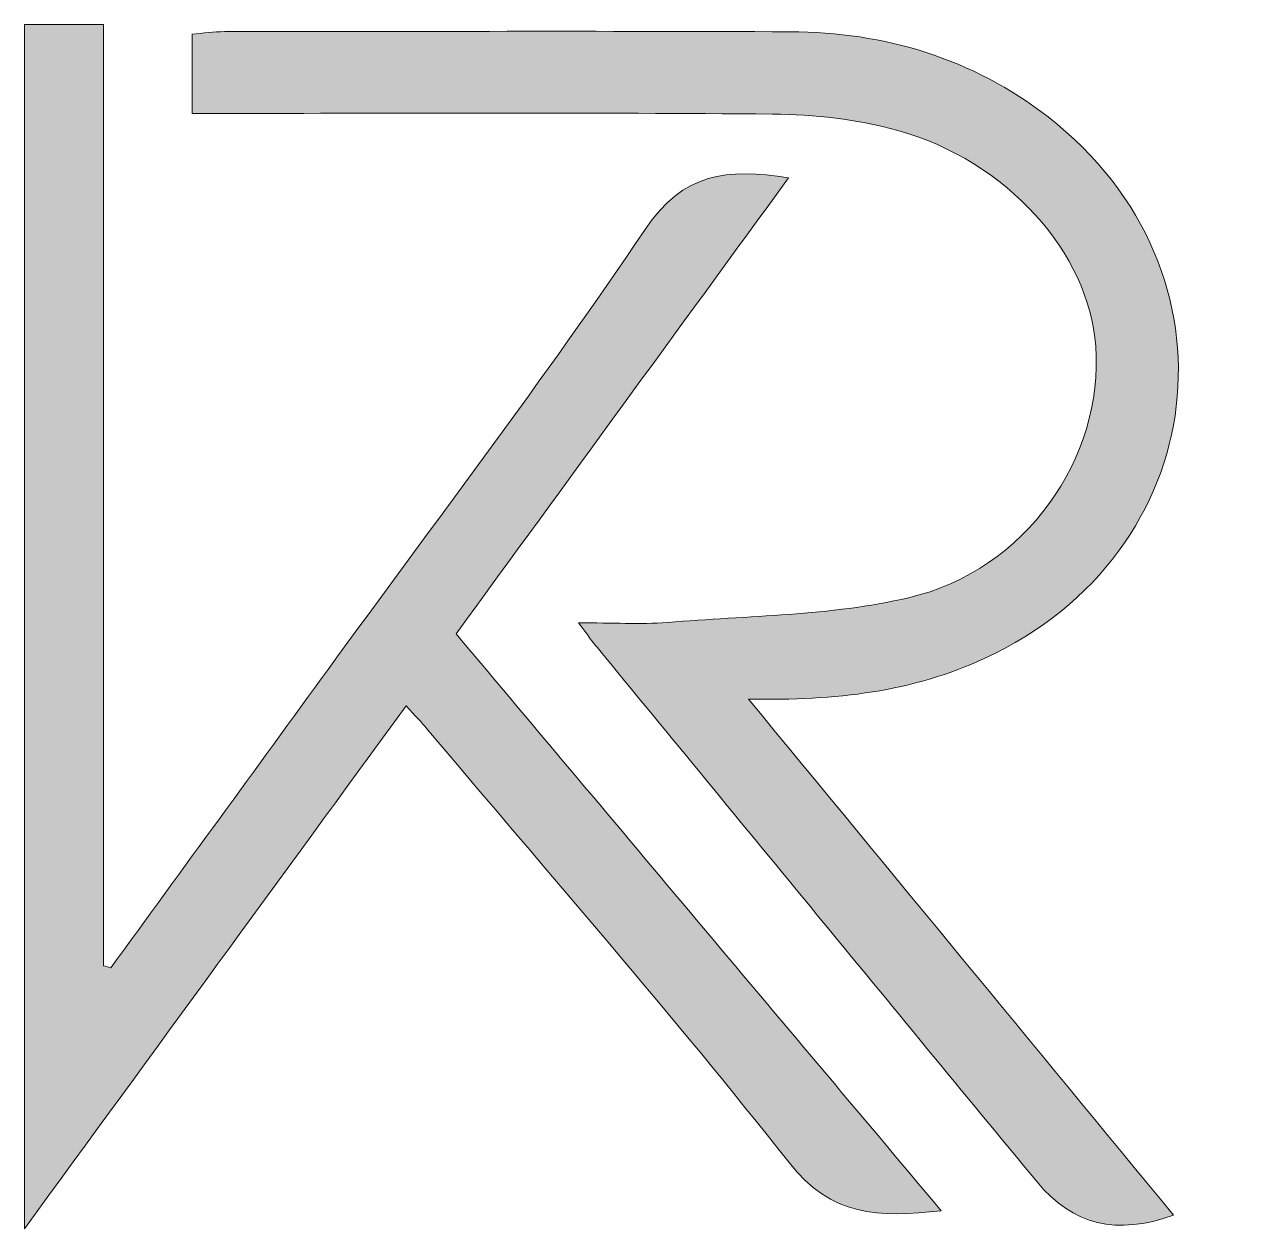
# Model space of a CAD drawing. Header units: millimetres. Extents: x 67.2 to 153.5, y -156.5 to -71.
import ezdxf

# ---------------------------------------------------------------- set-up
doc = ezdxf.new("R2010")
doc.units = ezdxf.units.MM
doc.header["$MEASUREMENT"] = 0
doc.layers.add('Layer 1', color=7, linetype='Continuous')

msp = doc.modelspace()

# ---------------------------------------------------------------- hatches: boundary and pattern name
at = {"layer": 'Layer 1', "true_color": 0x231f20}
h = msp.add_hatch(color=250, dxfattribs=at)
h.dxf.hatch_style = 2
edge = h.paths.add_edge_path()
edge.add_spline(control_points=[(67.19, -156.031), (67.19, -127.241), (67.19, -99.181), (67.19, -70.954), (69.009, -70.954), (70.724, -70.954), (72.778, -70.954), (72.778, -93.171), (72.778, -115.315), (72.778, -137.458), (72.95, -137.502), (73.123, -137.546), (73.296, -137.59), (78.409, -130.571), (83.528, -123.555), (88.635, -116.531), (96.148, -106.199), (103.901, -96.029), (111.031, -85.439), (113.739, -81.418), (116.809, -81.106), (121.178, -81.78), (113.263, -92.638), (105.51, -103.273), (97.683, -114.009), (109.093, -127.575), (120.403, -141.023), (131.956, -154.76), (127.508, -155.255), (124.215, -155.185), (121.202, -151.357), (112.977, -140.905), (104.189, -130.894), (95.621, -120.711), (95.231, -120.247), (94.809, -119.809), (94.157, -119.089), (85.259, -131.278), (76.451, -143.344), (67.19, -156.031)], knot_values=[0, 0, 0, 0, 1, 1, 1, 2, 2, 2, 3, 3, 3, 4, 4, 4, 5, 5, 5, 6, 6, 6, 7, 7, 7, 8, 8, 8, 9, 9, 9, 10, 10, 10, 11, 11, 11, 12, 12, 12, 13, 13, 13, 13], degree=3, periodic=1)
h = msp.add_hatch(color=250, dxfattribs=at)
h.dxf.hatch_style = 2
edge = h.paths.add_edge_path()
edge.add_spline(control_points=[(79.036, -77.238), (79.036, -75.193), (79.036, -73.543), (79.036, -71.637), (79.824, -71.573), (80.576, -71.46), (81.328, -71.46), (94.645, -71.45), (107.961, -71.415), (121.277, -71.471), (127.978, -71.5), (134.153, -73.34), (139.501, -77.491), (153.526, -88.379), (151.144, -108.309), (134.994, -115.752), (129.917, -118.092), (124.568, -118.736), (118.334, -118.61), (128.599, -131.074), (138.472, -143.06), (148.366, -155.072), (144.348, -156.514), (141.247, -155.786), (138.724, -152.727), (128.347, -140.148), (117.997, -127.547), (107.64, -114.952), (107.31, -114.552), (107.011, -114.126), (106.328, -113.221), (108.704, -113.221), (110.678, -113.356), (112.627, -113.196), (118.312, -112.727), (124.128, -112.742), (129.634, -111.459), (137.972, -109.517), (143.435, -101.577), (142.868, -93.676), (142.396, -87.101), (136.62, -80.602), (128.886, -78.439), (126.046, -77.644), (122.995, -77.318), (120.035, -77.29), (107.425, -77.168), (94.814, -77.238), (82.203, -77.238), (81.246, -77.238), (80.289, -77.238), (79.036, -77.238)], knot_values=[0, 0, 0, 0, 1, 1, 1, 2, 2, 2, 3, 3, 3, 4, 4, 4, 5, 5, 5, 6, 6, 6, 7, 7, 7, 8, 8, 8, 9, 9, 9, 10, 10, 10, 11, 11, 11, 12, 12, 12, 13, 13, 13, 14, 14, 14, 15, 15, 15, 16, 16, 16, 17, 17, 17, 17], degree=3, periodic=1)

# ---------------------------------------------------------------- linework, layer by layer
at = {"layer": 'Layer 1', "lineweight": 0}
for points, knots in [([(67.19, -156.031), (67.19, -127.241), (67.19, -99.181), (67.19, -70.954), (69.009, -70.954), (70.724, -70.954), (72.778, -70.954), (72.778, -93.171), (72.778, -115.315), (72.778, -137.458), (72.95, -137.502), (73.123, -137.546), (73.296, -137.59), (78.409, -130.571), (83.528, -123.555), (88.635, -116.531), (96.148, -106.199), (103.901, -96.029), (111.031, -85.439), (113.739, -81.418), (116.809, -81.106), (121.178, -81.78), (113.263, -92.638), (105.51, -103.273), (97.683, -114.009), (109.093, -127.575), (120.403, -141.023), (131.956, -154.76), (127.508, -155.255), (124.215, -155.185), (121.202, -151.357), (112.977, -140.905), (104.189, -130.894), (95.621, -120.711), (95.231, -120.247), (94.809, -119.809), (94.157, -119.089), (85.259, -131.278), (76.451, -143.344), (67.19, -156.031)], [0, 0, 0, 0, 1, 1, 1, 2, 2, 2, 3, 3, 3, 4, 4, 4, 5, 5, 5, 6, 6, 6, 7, 7, 7, 8, 8, 8, 9, 9, 9, 10, 10, 10, 11, 11, 11, 12, 12, 12, 13, 13, 13, 13]), ([(79.036, -77.238), (79.036, -75.193), (79.036, -73.543), (79.036, -71.637), (79.824, -71.573), (80.576, -71.46), (81.328, -71.46), (94.645, -71.45), (107.961, -71.415), (121.277, -71.471), (127.978, -71.5), (134.153, -73.34), (139.501, -77.491), (153.526, -88.379), (151.144, -108.309), (134.994, -115.752), (129.917, -118.092), (124.568, -118.736), (118.334, -118.61), (128.599, -131.074), (138.472, -143.06), (148.366, -155.072), (144.348, -156.514), (141.247, -155.786), (138.724, -152.727), (128.347, -140.148), (117.997, -127.547), (107.64, -114.952), (107.31, -114.552), (107.011, -114.126), (106.328, -113.221), (108.704, -113.221), (110.678, -113.356), (112.627, -113.196), (118.312, -112.727), (124.128, -112.742), (129.634, -111.459), (137.972, -109.517), (143.435, -101.577), (142.868, -93.676), (142.396, -87.101), (136.62, -80.602), (128.886, -78.439), (126.046, -77.644), (122.995, -77.318), (120.035, -77.29), (107.425, -77.168), (94.814, -77.238), (82.203, -77.238), (81.246, -77.238), (80.289, -77.238), (79.036, -77.238)], [0, 0, 0, 0, 1, 1, 1, 2, 2, 2, 3, 3, 3, 4, 4, 4, 5, 5, 5, 6, 6, 6, 7, 7, 7, 8, 8, 8, 9, 9, 9, 10, 10, 10, 11, 11, 11, 12, 12, 12, 13, 13, 13, 14, 14, 14, 15, 15, 15, 16, 16, 16, 17, 17, 17, 17])]:
    msp.add_open_spline(points, degree=3, knots=knots, dxfattribs=at)

doc.saveas('drawing.dxf')
